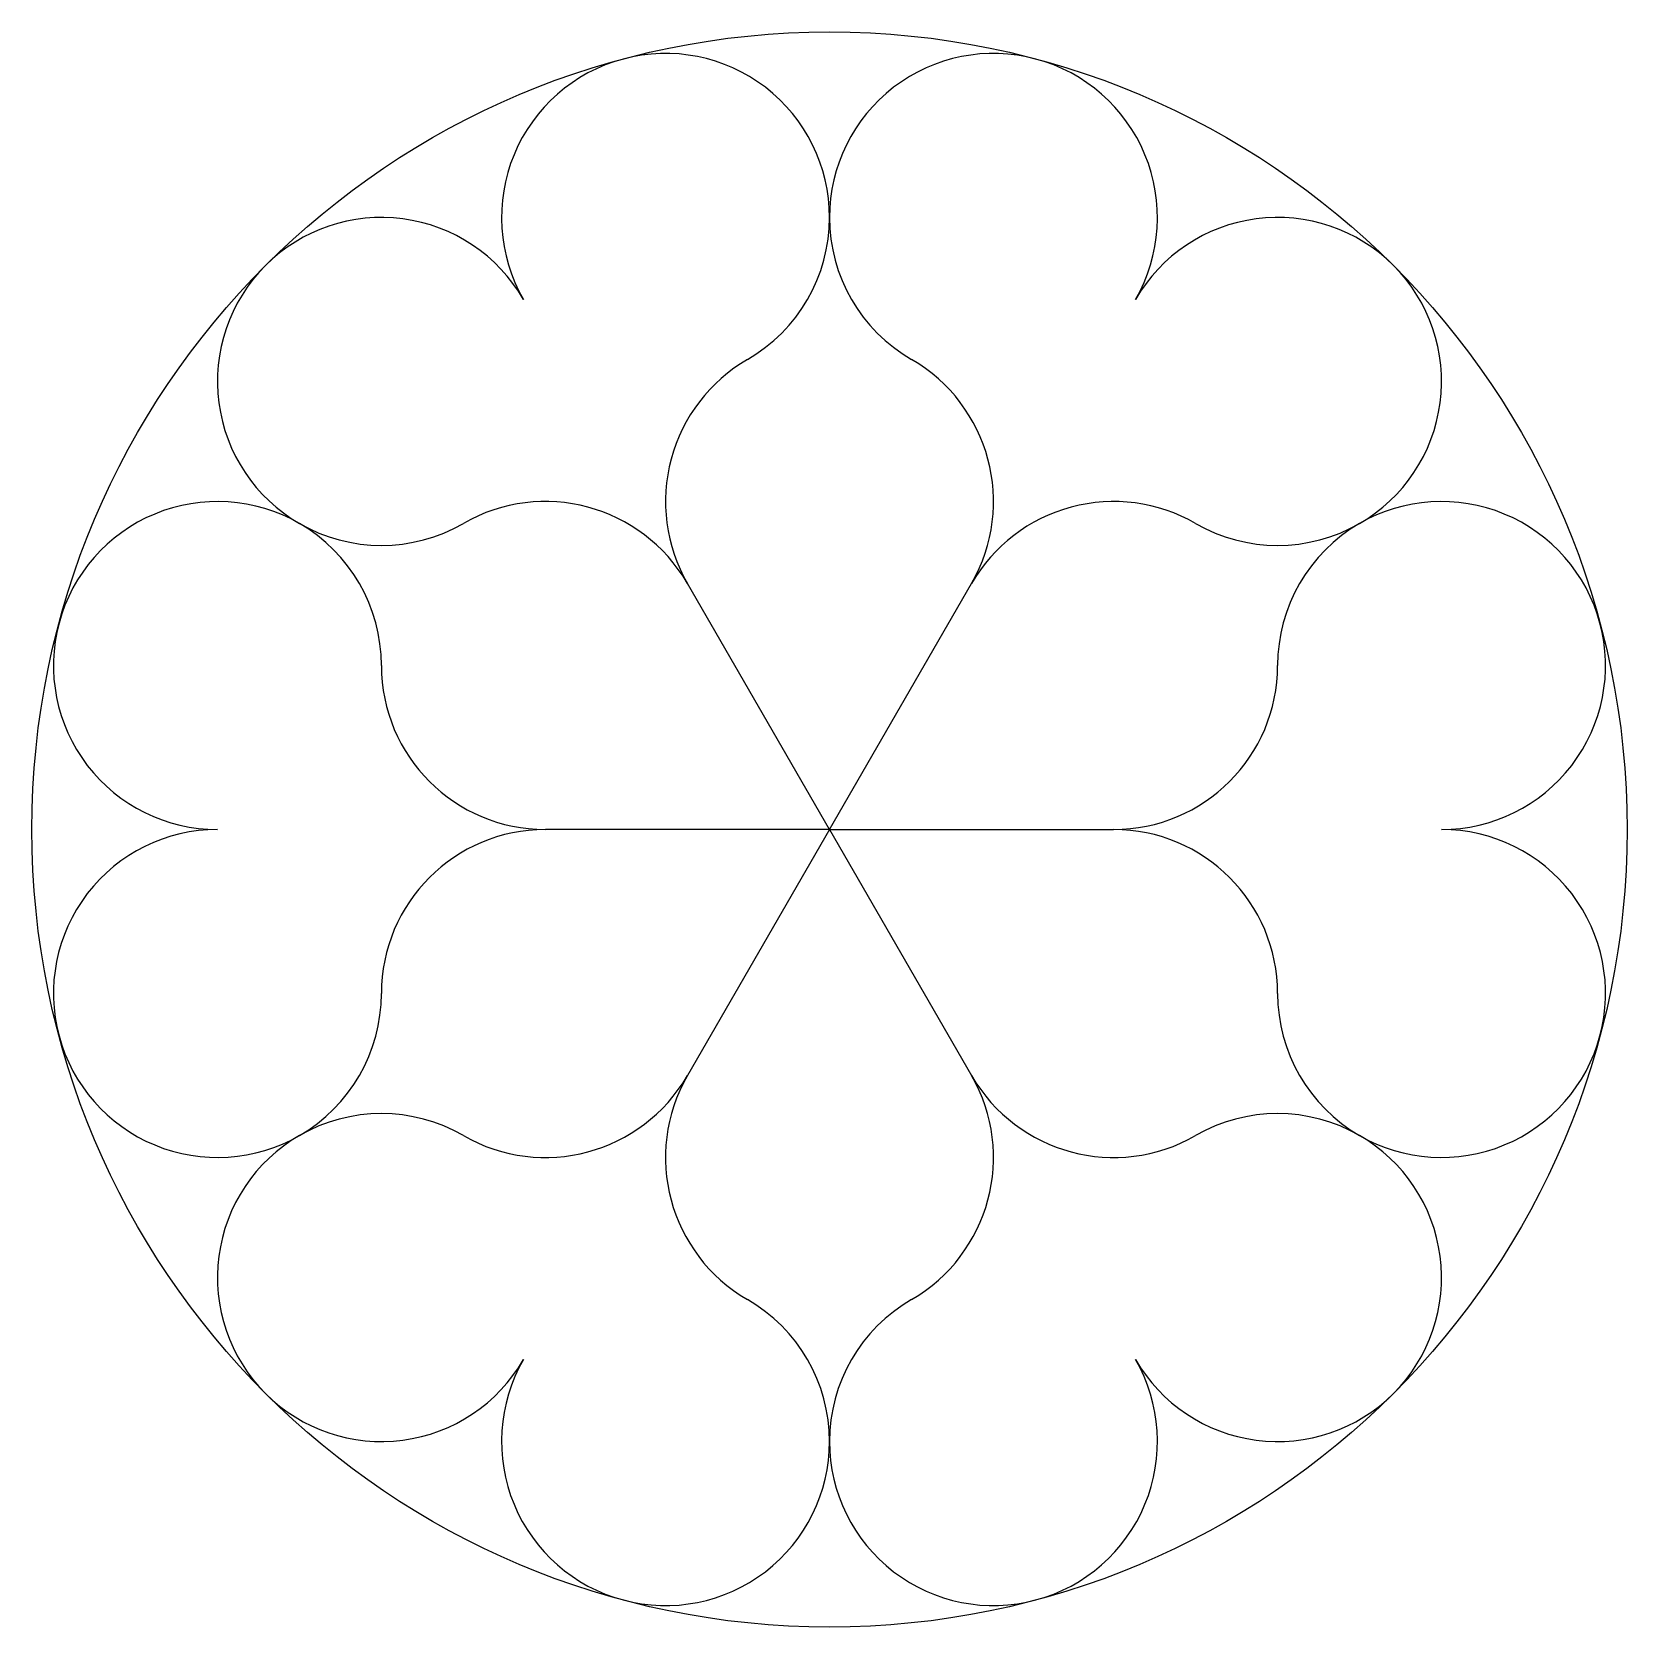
# Model space of a CAD drawing. Extents: x -50 to 50, y -50 to 50.
import ezdxf

# ---------------------------------------------------------------- set-up
doc = ezdxf.new("R2010")
doc.units = 0
doc.layers.add('MODELSKETCH_VISIBLE', color=7, linetype='CONTINUOUS')

msp = doc.modelspace()

# ---------------------------------------------------------------- linework, layer by layer
at = {"layer": 'MODELSKETCH_VISIBLE'}
for q in [(-8.9, 15.42), (-8.9, 15.42), (8.9, 15.42), (8.9, 15.42), (-17.81, 0), (-17.81, 0), (-8.9, -15.42), (17.81, 0), (8.9, -15.42), (17.81, 0), (-8.9, -15.42), (8.9, -15.42)]:
    msp.add_line((0, 0), q, dxfattribs=at)
msp.add_circle((0, 0), 50, dxfattribs=at)
msp.add_circle((0, 0), 50, dxfattribs=at)
msp.add_circle((0, 0), 50, dxfattribs=at)
msp.add_circle((0, 0), 50, dxfattribs=at)
msp.add_circle((0, 0), 50, dxfattribs=at)
msp.add_circle((0, 0), 50, dxfattribs=at)
for centre, start, end in [((-10.28, 38.37), 105, 210), ((-10.28, 38.37), 0, 105), ((10.28, 38.37), 75, 180), ((10.28, 38.37), 75, 180), ((10.28, 38.37), 330, 75), ((10.28, 38.37), 330, 75), ((-28.09, 28.09), 30, 135), ((-28.09, 28.09), 30, 135), ((-10.28, 38.37), 300, 0), ((10.28, 38.37), 180, 240), ((10.28, 38.37), 180, 240), ((28.09, 28.09), 45, 150), ((-28.09, 28.09), 135, 240), ((-28.09, 28.09), 135, 240), ((28.09, 28.09), 300, 45), ((0, 20.56), 120, 210), ((0, 20.56), 120, 210), ((0, 20.56), 330, 60), ((0, 20.56), 330, 60), ((-38.37, 10.28), 60, 165), ((-17.81, 10.28), 30, 120), ((-17.81, 10.28), 30, 120), ((17.81, 10.28), 60, 150), ((17.81, 10.28), 60, 150), ((38.37, 10.28), 15, 120), ((38.37, 10.28), 15, 120), ((-38.37, 10.28), 0, 60), ((-28.09, 28.09), 240, 300), ((-28.09, 28.09), 240, 300), ((28.09, 28.09), 240, 300), ((38.37, 10.28), 120, 180), ((38.37, 10.28), 120, 180), ((-38.37, 10.28), 165, 270), ((38.37, 10.28), 270, 15), ((38.37, 10.28), 270, 15), ((-17.81, 10.28), 180, 270), ((-17.81, 10.28), 180, 270), ((17.81, 10.28), 270, 0), ((17.81, 10.28), 270, 0), ((-17.81, -10.28), 90, 180), ((-17.81, -10.28), 90, 180), ((17.81, -10.28), 0, 90), ((17.81, -10.28), 0, 90), ((-38.37, -10.28), 90, 195), ((-38.37, -10.28), 90, 195), ((38.37, -10.28), 345, 90), ((-38.37, -10.28), 300, 0), ((-38.37, -10.28), 300, 0), ((38.37, -10.28), 180, 240), ((-38.37, -10.28), 195, 300), ((-38.37, -10.28), 195, 300), ((38.37, -10.28), 240, 345), ((-17.81, -10.28), 240, 330), ((-17.81, -10.28), 240, 330), ((0, -20.56), 150, 240), ((0, -20.56), 150, 240), ((0, -20.56), 300, 30), ((0, -20.56), 300, 30), ((17.81, -10.28), 210, 300), ((17.81, -10.28), 210, 300), ((-28.09, -28.09), 60, 120), ((28.09, -28.09), 60, 120), ((28.09, -28.09), 60, 120), ((-28.09, -28.09), 120, 225), ((28.09, -28.09), 315, 60), ((28.09, -28.09), 315, 60), ((-10.28, -38.37), 0, 60), ((-10.28, -38.37), 0, 60), ((10.28, -38.37), 120, 180), ((-28.09, -28.09), 225, 330), ((-10.28, -38.37), 150, 255), ((-10.28, -38.37), 150, 255), ((10.28, -38.37), 285, 30), ((28.09, -28.09), 210, 315), ((28.09, -28.09), 210, 315), ((-10.28, -38.37), 255, 0), ((-10.28, -38.37), 255, 0), ((10.28, -38.37), 180, 285)]:
    msp.add_arc(centre, 10.28, start, end, dxfattribs=at)

doc.saveas('drawing.dxf')
